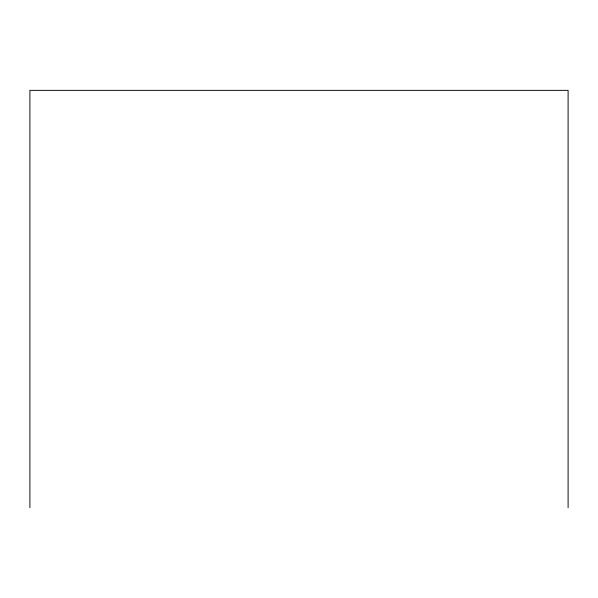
<?xml version="1.0" encoding="UTF-8"?>
<svg xmlns="http://www.w3.org/2000/svg" width="598" height="598" viewBox="0 0 598 598"><rect width="100%" height="100%" fill="white"/><g stroke="black" fill="none" stroke-linecap="round" stroke-linejoin="round"><path stroke-width="0.9" d="M568.1 507.642L568.1 90.358L29.9 90.358L29.9 507.642"/></g></svg>
